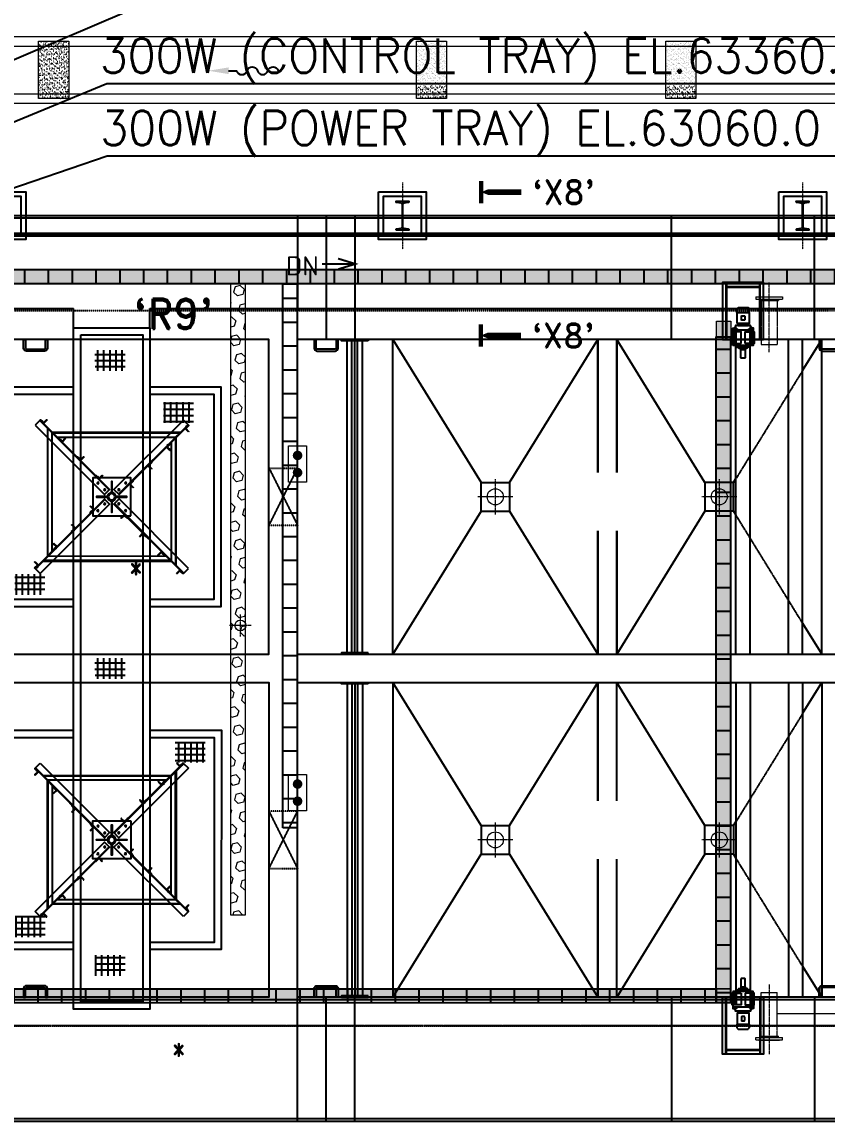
# Model space of a CAD drawing. Header units: inches. Extents: x 8618018 to 8935006, y 2431589 to 2567223.
# Drawn here: x 8685894 to 8694342, y 2495440 to 2506973 of the extents above; entities that cross this region are included whole.
import ezdxf
from ezdxf import colors
from ezdxf.entities.mleader import LeaderData, LeaderLine
from ezdxf.enums import TextEntityAlignment as Align
from ezdxf.math import Vec2, Vec3

# ---------------------------------------------------------------- set-up
doc = ezdxf.new("R2010")
doc.units = ezdxf.units.IN
doc.header["$MEASUREMENT"] = 0
for name, pattern in [('CENTER', [2, 1.25, -0.25, 0.25, -0.25]), ('HIDDEN', [0.375, 0.25, -0.125]), ('PHANTOM', [2.5, 1.25, -0.25, 0.25, -0.25, 0.25, -0.25]), ('PHANTOM2', [1.25, 0.625, -0.125, 0.125, -0.125, 0.125, -0.125])]:
    doc.linetypes.add(name, pattern=pattern)
for name, color, linetype in [('a Text far', 252, 'Continuous'), ('CCT', 4, 'Continuous'), ('Civil', 252, 'Continuous'), ('EQUIPEMENTS', 252, 'Continuous'), ('EXISTING', 252, 'Continuous'), ('HIDDEN', 252, 'HIDDEN'), ('LAY-ROAD CARREGE WAY', 252, 'Continuous'), ('LCS', 4, 'Continuous'), ('MOTOR LOCATION', 3, 'Continuous'), ('shed', 252, 'PHANTOM2'), ('STR', 252, 'Continuous'), ('T', 3, 'Continuous'), ('TEXT', 252, 'Continuous')]:
    doc.layers.add(name, color=color, linetype=linetype)
for name, color, linetype, lineweight in [('CL', 252, 'CENTER', 5), ('DIM', 252, 'Continuous', 13), ('ICT', 6, 'Continuous', 13), ('PCT', 2, 'Continuous', 15), ('PUDDLE', 252, 'Continuous', 5), ('PUDDLE HID', 252, 'HIDDEN', 13), ('Rev', 252, 'Continuous', 0), ('TRENCH', 252, 'Continuous', 13)]:
    doc.layers.add(name, color=color, linetype=linetype, lineweight=lineweight)
doc.styles.add('ISOCPEUR', font='isocpeur.ttf')
doc.styles.add('r-30', font='romans.shx')
doc.styles.add('Roman', font='romans')
doc.styles.get("Standard").update_dxf_attribs({"font": 'arial.ttf'})
doc.styles.add('TIT', font='romand.shx')
pattern_1 = [(270, (-11133577.4, -42298019.78), (250, -1e-13), [])]
pattern_2 = [(360, (53491026.34, -17324426.62), (1e-13, 250), [])]
pattern_3 = [(360, (53495573.8, -17324461), (1e-13, 250), [])]
pattern_4 = [(270, (-8697687.18, -2489175.17), (250, -3e-14), [])]

# ---------------------------------------------------------------- blocks, each defined once
blk = doc.blocks.new('6SORF')
for p, q in [((-1, 5.5), (-1, -5.5)), ((-0.0625, 5.5), (-1, 5.5)), ((-0.0625, 5.5), (-0.0625, -5.5)), ((-1, 3.78), (-1.56, 3.78)), ((-1.56, 3.78), (-1.56, -3.78)), ((-0.0625, 4.25), (0, 4.25)), ((0, 4.25), (0, -4.25)), ((-1, -3.78), (-1.56, -3.78)), ((-0.0625, -4.25), (0, -4.25)), ((-0.0625, -5.5), (-1, -5.5))]:
    blk.add_line(p, q)
blk = doc.blocks.new('AR1')
at = {"color": 252, "const_width": 26.3}
for points in [[(227, 70), (0, 0), (227, -70)], [(0, 0), (440, 0)]]:
    blk.add_lwpolyline(points, dxfattribs=at)
blk = doc.blocks.new('flc agitator tv')
at = {"layer": 'STR'}
h = blk.add_hatch(dxfattribs=at)
h.set_pattern_fill('ANSI37', color=256, scale=20)
h.set_pattern_definition([(45, (3094.39, 3530.423), (-44.9013, 44.9013), []), (135, (3094.39, 3530.423), (-44.9013, -44.9013), [])])
h.paths.add_polyline_path([(-1186, 988), (-963, 1212), (-810, 1058), (-1033, 835)])
h = blk.add_hatch(dxfattribs=at)
h.set_pattern_fill('ANSI37', color=256, scale=20)
h.set_pattern_definition([(45, (3812.68, 2986.63), (-44.9013, 44.9013), []), (135, (3812.68, 2986.63), (-44.9013, -44.9013), [])])
h.paths.add_polyline_path([(-1309, 96), (-1086, 319), (-933, 166), (-1156, -57)])
h = blk.add_hatch(dxfattribs=at)
h.set_pattern_fill('ANSI37', color=256, scale=20)
h.set_pattern_definition([(45, (2252.44, 1181.4), (-44.9013, 44.9013), []), (135, (2252.44, 1181.4), (-44.9013, -44.9013), [])])
h.paths.add_polyline_path([(1071, -77), (1294, 146), (1447, -7), (1224, -230)])
h = blk.add_hatch(dxfattribs=at)
h.set_pattern_fill('ANSI37', color=256, scale=20)
h.set_pattern_definition([(45, (3094.39, 300.384), (-44.9013, 44.9013), []), (135, (3094.39, 300.384), (-44.9013, -44.9013), [])])
h.paths.add_polyline_path([(1098, -1296), (1321, -1072), (1474, -1226), (1251, -1449)])
h = blk.add_hatch(dxfattribs=at)
h.set_pattern_fill('ANSI37', color=256, scale=20)
h.set_pattern_definition([(45, (3934.85, -578.3), (-44.9013, 44.9013), []), (135, (3934.85, -578.3), (-44.9013, -44.9013), [])])
h.paths.add_polyline_path([(1125, -2511), (1348, -2288), (1502, -2441), (1278, -2664)])
h = blk.add_hatch(dxfattribs=at)
h.set_pattern_fill('ANSI37', color=256, scale=20)
h.set_pattern_definition([(45, (2256.606, -2411.816), (-44.9013, 44.9013), []), (135, (2256.606, -2411.816), (-44.9013, -44.9013), [])])
h.paths.add_polyline_path([(3608, -2621), (3832, -2398), (3985, -2551), (3761, -2774)])
h = blk.add_hatch(dxfattribs=at)
h.set_pattern_fill('ANSI37', color=256, scale=20)
h.set_pattern_definition([(45, (3094.39, -2815.45), (-44.9013, 44.9013), []), (135, (3094.39, -2815.45), (-44.9013, -44.9013), [])])
h.paths.add_polyline_path([(3301, -3499), (3525, -3276), (3678, -3429), (3455, -3652)])
for p, q in [((-52, 1075), (-24, 1075)), ((-32, 1100), (-32, 70)), ((909, 37), (-32, 978)), ((-38, 909), (-978, -32)), ((-52, 800), (-24, 800)), ((-52, 525), (-24, 525)), ((-52, 250), (-24, 250)), ((14, 205), (-14, 205)), ((0, 219), (0, 191)), ((0, 119), (0, 91)), ((-219, 0), (-191, 0)), ((-205, 14), (-205, -14)), ((-119, 0), (-91, 0)), ((-105, 14), (-105, -14)), ((-51, 47), (-47, 51)), ((14, 105), (-14, 105)), ((37, -909), (978, 31)), ((47, 51), (51, 47)), ((1100, 31), (70, 31)), ((105, -14), (105, 14)), ((219, 0), (191, 0)), ((205, -14), (205, 14)), ((250, 51), (250, 23)), ((525, 51), (525, 23)), ((800, 51), (800, 23)), ((1075, 51), (1075, 23)), ((-1100, -32), (-70, -32)), ((-1075, -52), (-1075, -24)), ((-909, -38), (31, -978)), ((-800, -52), (-800, -24)), ((-525, -52), (-525, -24)), ((-250, -52), (-250, -24)), ((-47, -51), (-51, -47)), ((-14, -105), (14, -105)), ((0, -119), (0, -91)), ((31, -1100), (31, -70)), ((51, -47), (47, -51)), ((119, 0), (91, 0)), ((-14, -205), (14, -205)), ((0, -219), (0, -191)), ((51, -250), (23, -250)), ((51, -525), (23, -525)), ((51, -800), (23, -800)), ((51, -1075), (23, -1075)), ((2597, -1471), (2569, -1471)), ((2577, -1446), (2577, -2476)), ((1637, -2508), (2577, -1568)), ((2583, -1637), (3523, -2577)), ((2597, -1746), (2569, -1746)), ((2597, -2021), (2569, -2021)), ((2597, -2296), (2569, -2296)), ((2532, -2341), (2560, -2341)), ((2546, -2327), (2546, -2355)), ((1446, -2514), (2476, -2514)), ((1471, -2494), (1471, -2522)), ((2508, -3454), (1568, -2514)), ((1746, -2494), (1746, -2522)), ((2021, -2494), (2021, -2522)), ((2296, -2494), (2296, -2522)), ((2341, -2560), (2341, -2532)), ((2441, -2560), (2441, -2532)), ((2499, -2494), (2494, -2499)), ((2532, -2441), (2560, -2441)), ((2546, -2427), (2546, -2455)), ((2597, -2499), (2593, -2494)), ((2651, -2532), (2651, -2560)), ((2751, -2532), (2751, -2560)), ((2327, -2546), (2355, -2546)), ((2427, -2546), (2455, -2546)), ((2494, -2593), (2499, -2597)), ((3454, -2583), (2514, -3523)), ((2514, -3646), (2514, -2616)), ((2560, -2651), (2532, -2651)), ((2546, -2665), (2546, -2637)), ((2593, -2597), (2597, -2593)), ((3646, -2577), (2616, -2577)), ((2665, -2546), (2637, -2546)), ((2765, -2546), (2737, -2546)), ((2796, -2597), (2796, -2569)), ((3071, -2597), (3071, -2569)), ((3346, -2597), (3346, -2569)), ((3621, -2597), (3621, -2569)), ((2560, -2751), (2532, -2751)), ((2546, -2765), (2546, -2737)), ((2494, -2796), (2522, -2796)), ((2494, -3071), (2522, -3071)), ((2494, -3346), (2522, -3346)), ((2494, -3621), (2522, -3621))]:
    blk.add_line(p, q, dxfattribs=at)
for points in [[(-530, 1096), (0, 1626), (1626, 0), (1096, -530)], [(-477, 1043), (0, 1520), (1520, 0), (1043, -477)], [(530, -1096), (0, -1626), (-1626, 0), (-1096, 530)], [(477, -1043), (0, -1520), (-1520, 0), (-1043, 477)], [(3642, -3076), (4172, -2546), (2546, -919), (2015, -1450)], [(3589, -3023), (4066, -2546), (2546, -1025), (2068, -1503)], [(1450, -2015), (919, -2546), (2546, -4172), (3076, -3642)], [(1503, -2068), (1025, -2546), (2546, -4066), (3023, -3589)]]:
    blk.add_lwpolyline(points, dxfattribs=at)
for points in [[(-972, 1538), (-1538, 972), (3518, -4084), (4084, -3518)], [(-972, 1432), (-1432, 972), (3518, -3977), (3977, -3518)], [(37, 1100), (37, 70), (-38, 70), (-38, 1100)], [(846, 37), (-32, 915), (-32, 986), (917, 37)], [(-38, 846), (-915, -32), (-986, -32), (-38, 917)], [(0, -283), (-283, 0), (0, 283), (283, 0)], [(-1100, 37), (-70, 37), (-70, -38), (-1100, -38)], [(-29, 34), (-34, 29), (-115, 111), (-111, 115)], [(34, 29), (29, 34), (111, 115), (115, 111)], [(37, -846), (915, 31), (986, 31), (37, -917)], [(1100, -38), (70, -38), (70, 37), (1100, 37)], [(-846, -38), (31, -915), (31, -986), (-917, -38)], [(-34, -29), (-29, -34), (-111, -115), (-115, -111)], [(-38, -1100), (-38, -70), (37, -70), (37, -1100)], [(29, -34), (34, -29), (115, -111), (111, -115)], [(2508, -1446), (2508, -2476), (2583, -2476), (2583, -1446)], [(1699, -2508), (2577, -1630), (2577, -1559), (1628, -2508)], [(2583, -1699), (3461, -2577), (3532, -2577), (2583, -1628)], [(2263, -2546), (2546, -2828), (2828, -2546), (2546, -2263)], [(1446, -2583), (2476, -2583), (2476, -2508), (1446, -2508)], [(2508, -3392), (1630, -2514), (1559, -2514), (2508, -3463)], [(2512, -2516), (2516, -2512), (2435, -2431), (2431, -2435)], [(2575, -2512), (2579, -2516), (2660, -2435), (2656, -2431)], [(3646, -2508), (2616, -2508), (2616, -2583), (3646, -2583)], [(2516, -2579), (2512, -2575), (2431, -2656), (2435, -2660)], [(2583, -3646), (2583, -2616), (2508, -2616), (2508, -3646)], [(3392, -2583), (2514, -3461), (2514, -3532), (3463, -2583)], [(2579, -2575), (2575, -2579), (2656, -2660), (2660, -2656)]]:
    blk.add_lwpolyline(points, close=True, dxfattribs=at)
for points in [[(-88, 1050), (-38, 1050), (-38, 1100), (-40, 1100, 0.414214), (-43, 1097), (-43, 1060, -0.414214), (-48, 1055), (-85, 1055, 0.414214), (-88, 1052)], [(-88, 775), (-38, 775), (-38, 825), (-40, 825, 0.414214), (-43, 822), (-43, 785, -0.414214), (-48, 780), (-85, 780, 0.414214), (-88, 777)], [(-88, 500), (-38, 500), (-38, 550), (-40, 550, 0.414214), (-43, 547), (-43, 510, -0.414214), (-48, 505), (-85, 505, 0.414214), (-88, 502)], [(-88, 225), (-38, 225), (-38, 275), (-40, 275, 0.414214), (-43, 272), (-43, 235, -0.414214), (-48, 230), (-85, 230, 0.414214), (-88, 227)], [(225, 87), (225, 37), (275, 37), (275, 39, 0.414214), (272, 42), (235, 42, -0.414214), (230, 47), (230, 84, 0.414214), (227, 87)], [(500, 87), (500, 37), (550, 37), (550, 39, 0.414214), (547, 42), (510, 42, -0.414214), (505, 47), (505, 84, 0.414214), (502, 87)], [(775, 87), (775, 37), (825, 37), (825, 39, 0.414214), (822, 42), (785, 42, -0.414214), (780, 47), (780, 84, 0.414214), (777, 87)], [(1050, 87), (1050, 37), (1100, 37), (1100, 39, 0.414214), (1097, 42), (1060, 42, -0.414214), (1055, 47), (1055, 84, 0.414214), (1052, 87)], [(-1050, -88), (-1050, -38), (-1100, -38), (-1100, -40, 0.414214), (-1097, -43), (-1060, -43, -0.414214), (-1055, -48), (-1055, -85, 0.414214), (-1052, -88)], [(-775, -88), (-775, -38), (-825, -38), (-825, -40, 0.414214), (-822, -43), (-785, -43, -0.414214), (-780, -48), (-780, -85, 0.414214), (-777, -88)], [(-500, -88), (-500, -38), (-550, -38), (-550, -40, 0.414214), (-547, -43), (-510, -43, -0.414214), (-505, -48), (-505, -85, 0.414214), (-502, -88)], [(-225, -88), (-225, -38), (-275, -38), (-275, -40, 0.414214), (-272, -43), (-235, -43, -0.414214), (-230, -48), (-230, -85, 0.414214), (-227, -88)], [(87, -225), (37, -225), (37, -275), (39, -275, 0.414214), (42, -272), (42, -235, -0.414214), (47, -230), (84, -230, 0.414214), (87, -227)], [(87, -500), (37, -500), (37, -550), (39, -550, 0.414214), (42, -547), (42, -510, -0.414214), (47, -505), (84, -505, 0.414214), (87, -502)], [(87, -775), (37, -775), (37, -825), (39, -825, 0.414214), (42, -822), (42, -785, -0.414214), (47, -780), (84, -780, 0.414214), (87, -777)], [(87, -1050), (37, -1050), (37, -1100), (39, -1100, 0.414214), (42, -1097), (42, -1060, -0.414214), (47, -1055), (84, -1055, 0.414214), (87, -1052)], [(2633, -1496), (2583, -1496), (2583, -1446), (2585, -1446, -0.414214), (2588, -1449), (2588, -1486, 0.414214), (2593, -1491), (2630, -1491, -0.414214), (2633, -1494)], [(2633, -1771), (2583, -1771), (2583, -1721), (2585, -1721, -0.414214), (2588, -1724), (2588, -1761, 0.414214), (2593, -1766), (2630, -1766, -0.414214), (2633, -1769)], [(2633, -2046), (2583, -2046), (2583, -1996), (2585, -1996, -0.414214), (2588, -1999), (2588, -2036, 0.414214), (2593, -2041), (2630, -2041, -0.414214), (2633, -2044)], [(2633, -2321), (2583, -2321), (2583, -2271), (2585, -2271, -0.414214), (2588, -2274), (2588, -2311, 0.414214), (2593, -2316), (2630, -2316, -0.414214), (2633, -2319)], [(1496, -2458), (1496, -2508), (1446, -2508), (1446, -2506, -0.414214), (1449, -2503), (1486, -2503, 0.414214), (1491, -2498), (1491, -2461, -0.414214), (1494, -2458)], [(1771, -2458), (1771, -2508), (1721, -2508), (1721, -2506, -0.414214), (1724, -2503), (1761, -2503, 0.414214), (1766, -2498), (1766, -2461, -0.414214), (1769, -2458)], [(2046, -2458), (2046, -2508), (1996, -2508), (1996, -2506, -0.414214), (1999, -2503), (2036, -2503, 0.414214), (2041, -2498), (2041, -2461, -0.414214), (2044, -2458)], [(2321, -2458), (2321, -2508), (2271, -2508), (2271, -2506, -0.414214), (2274, -2503), (2311, -2503, 0.414214), (2316, -2498), (2316, -2461, -0.414214), (2319, -2458)], [(2771, -2633), (2771, -2583), (2821, -2583), (2821, -2585, -0.414214), (2818, -2588), (2781, -2588, 0.414214), (2776, -2593), (2776, -2630, -0.414214), (2773, -2633)], [(3046, -2633), (3046, -2583), (3096, -2583), (3096, -2585, -0.414214), (3093, -2588), (3056, -2588, 0.414214), (3051, -2593), (3051, -2630, -0.414214), (3048, -2633)], [(3321, -2633), (3321, -2583), (3371, -2583), (3371, -2585, -0.414214), (3368, -2588), (3331, -2588, 0.414214), (3326, -2593), (3326, -2630, -0.414214), (3323, -2633)], [(3596, -2633), (3596, -2583), (3646, -2583), (3646, -2585, -0.414214), (3643, -2588), (3606, -2588, 0.414214), (3601, -2593), (3601, -2630, -0.414214), (3598, -2633)], [(2458, -2771), (2508, -2771), (2508, -2821), (2506, -2821, -0.414214), (2503, -2818), (2503, -2781, 0.414214), (2498, -2776), (2461, -2776, -0.414214), (2458, -2773)], [(2458, -3046), (2508, -3046), (2508, -3096), (2506, -3096, -0.414214), (2503, -3093), (2503, -3056, 0.414214), (2498, -3051), (2461, -3051, -0.414214), (2458, -3048)], [(2458, -3321), (2508, -3321), (2508, -3371), (2506, -3371, -0.414214), (2503, -3368), (2503, -3331, 0.414214), (2498, -3326), (2461, -3326, -0.414214), (2458, -3323)], [(2458, -3596), (2508, -3596), (2508, -3646), (2506, -3646, -0.414214), (2503, -3643), (2503, -3606, 0.414214), (2498, -3601), (2461, -3601, -0.414214), (2458, -3598)]]:
    blk.add_lwpolyline(points, format="xyb", close=True, dxfattribs=at)
for centre, radius in [((0, 205), 7.5), ((-205, 0), 7.5), ((-105, 0), 7.5), ((0, 0), 44.5), ((0, 0), 33.2), ((0, 105), 7.5), ((105, 0), 7.5), ((205, 0), 7.5), ((0, -105), 7.5), ((0, -205), 7.5), ((2546, -2341), 7.5), ((2546, -2546), 44.5), ((2546, -2546), 33.2), ((2546, -2441), 7.5), ((2341, -2546), 7.5), ((2441, -2546), 7.5), ((2546, -2651), 7.5), ((2651, -2546), 7.5), ((2751, -2546), 7.5), ((2546, -2751), 7.5)]:
    blk.add_circle(centre, radius, dxfattribs=at)
blk = doc.blocks.new('A$C0ef50524')
at = {"layer": 'STR'}
for p, q in [((474, 3300), (474, 3288)), ((480, 3305), (480, 3283)), ((486, 3300), (486, 3288)), ((520, 3288), (520, 12)), ((570, 3288), (570, 12)), ((600, 3288), (600, 12)), ((630, 3288), (630, 12)), ((680, 3288), (680, 12)), ((714, 3300), (714, 3288)), ((720, 3305), (720, 3283)), ((726, 3300), (726, 3288)), ((474, 0), (474, 12)), ((480, -5), (480, 17)), ((486, 0), (486, 12)), ((714, 0), (714, 12)), ((720, -5), (720, 17)), ((726, 0), (726, 12))]:
    blk.add_line(p, q, dxfattribs=at)
for points in [[(740, 3288), (460, 3288), (460, 3300), (740, 3300)], [(740, 12), (460, 12), (460, 0), (740, 0)]]:
    blk.add_lwpolyline(points, close=True, dxfattribs=at)
blk = doc.blocks.new('COL')
at = {"layer": 'Civil'}
blk.add_lwpolyline([(-250, -250), (250, -250), (250, 250), (-250, 250)], close=True, dxfattribs=at)
at = {"layer": 'CL', "ltscale": 0.25}
for p, q in [((0, -350), (0, 350)), ((-350, 0), (350, 0))]:
    blk.add_line(p, q, dxfattribs=at)
at = {"layer": 'STR'}
blk.add_lwpolyline([(-200, 200), (200, 200), (200, -200), (-200, -200)], close=True, dxfattribs=at)
blk.add_lwpolyline([(-70, 150), (70, 150), (70, 148, -0.414214), (63, 141), (18, 134, 0.414214), (4, 120), (4, -120, 0.414214), (18, -134), (63, -141, -0.414214), (70, -148), (70, -150), (-70, -150), (-70, -148, -0.414214), (-63, -141), (-18, -134, 0.414214), (-4, -120), (-4, 120, 0.414214), (-18, 134), (-63, 141, -0.414214), (-70, 148)], format="xyb", close=True, dxfattribs=at)
blk = doc.blocks.new('A$Cdeb9dded')
at = {"layer": 'shed', "ltscale": 0.2, "xscale": -1, "rotation": 180}
for p in [(-15600, -2350), (-11400, -2350), (-7200, -2350)]:
    blk.add_blockref('COL', p, dxfattribs=at)
blk = doc.blocks.new('FLOW')
at = {"layer": 'Civil'}
blk.add_lwpolyline([(0, 125), (0, 175, -0.747781), (0, 239.8, 0.747781), (0, 304.6, -0.747781), (0, 369.4, 0.747781), (0, 434.2)], format="xyb", dxfattribs=at)
blk.add_solid([(20.8, 125), (-20.8, 125), (0, 0)], dxfattribs=at)
blk = doc.blocks.new('GA CRM')
at = {"layer": 'TRENCH'}
h = blk.add_hatch(dxfattribs=at)
h.set_pattern_fill('AR-SAND', color=256, scale=20)
h.set_pattern_definition([(37.5, (176907.153, -2918.768), (-1.259867, 38.536475), [0, -30.4, 0, -34, 0, -32.5]), (7.5, (176907.153, -2918.77), (35.395534, 56.442921), [0, -16.4, 0, -27.4, 0, -10.5]), (327.5, (176882.553, -2918.768), (62.282837, 0.113181), [0, -10, 0, -36, 0, -47]), (317.5, (176882.553, -2918.77), (60.122532, 17.553511), [0, -5, 0, -23.6, 0, -27])])
h.paths.add_polyline_path([(57987.5, 35430), (58303.4, 35430), (58303.4, 34830), (57987.5, 34830)])
h = blk.add_hatch(dxfattribs=at)
h.set_pattern_fill('AR-SAND', color=256, scale=20)
h.set_pattern_definition([(37.5, (180871.877, -2918.768), (-1.259867, 38.536475), [0, -30.4, 0, -34, 0, -32.5]), (7.5, (180871.877, -2918.77), (35.395534, 56.442921), [0, -16.4, 0, -27.4, 0, -10.5]), (327.5, (180847.277, -2918.768), (62.282837, 0.113181), [0, -10, 0, -36, 0, -47]), (317.5, (180847.277, -2918.77), (60.122532, 17.553511), [0, -5, 0, -23.6, 0, -27])])
h.paths.add_polyline_path([(61952.2, 35430), (62268.1, 35430), (62268.1, 34830), (61952.2, 34830)])
h = blk.add_hatch(dxfattribs=at)
h.set_pattern_fill('AR-SAND', color=256, scale=20)
h.set_pattern_definition([(37.5, (183488.366, -2918.768), (-1.259867, 38.536475), [0, -30.4, 0, -34, 0, -32.5]), (7.5, (183488.366, -2918.77), (35.395534, 56.442921), [0, -16.4, 0, -27.4, 0, -10.5]), (327.5, (183463.766, -2918.768), (62.282837, 0.113181), [0, -10, 0, -36, 0, -47]), (317.5, (183463.766, -2918.77), (60.122532, 17.553511), [0, -5, 0, -23.6, 0, -27])])
h.paths.add_polyline_path([(64568.7, 35430), (64884.6, 35430), (64884.6, 34830), (64568.7, 34830)])
at = {"linetype": 'PHANTOM', "const_width": 50}
blk.add_lwpolyline([(57405, 39700), (74605, 39700), (74605, 33400), (57405, 33400)], close=True, dxfattribs=at)
at = {"layer": 'Civil'}
for p, q in [((69805, 33600), (55705, 33600)), ((60705, 33600), (60705, 32600)), ((61005, 33600), (61005, 32300)), ((61305, 33600), (61305, 32300)), ((64630, 32300), (64630, 33600)), ((66130, 32300), (66130, 33600)), ((60705, 25100), (60705, 32600)), ((67205, 32300), (60705, 32300)), ((61705, 29000), (61705, 32300)), ((61705, 32300), (62630, 30800)), ((62930, 30800), (63855, 32300)), ((63855, 30905.1), (63855, 32300)), ((63855, 32300), (63855, 30905.1)), ((64055, 32300), (64055, 30905.1)), ((64980, 30800), (64055, 32300)), ((64055, 30905.1), (64055, 32300)), ((65305, 29000), (65305, 32300)), ((65455, 29000), (65455, 32300)), ((65855, 29000), (65855, 32300)), ((66005, 29000), (66005, 32300)), ((66005, 31975.7), (66205, 32300)), ((66205, 29000), (66205, 32300)), ((62630, 30500), (62630, 30800)), ((62630, 30800), (62930, 30800)), ((62930, 30800), (62930, 30500)), ((64980, 30800), (64980, 30500)), ((65280, 30800), (64980, 30800)), ((65280, 30800), (65305, 30840.5)), ((65280, 30500), (65280, 30800)), ((62630, 30500), (61705, 29000)), ((62630, 30500), (62930, 30500)), ((62930, 30500), (63855, 29000)), ((64980, 30500), (64055, 29000)), ((65280, 30500), (64980, 30500)), ((65280, 30500), (65305, 30459.5)), ((63855, 29000), (63855, 30293.5)), ((63855, 30293.5), (63855, 29000)), ((64055, 30293.5), (64055, 29000)), ((64055, 29000), (64055, 30293.5)), ((66005, 29324.3), (66205, 29000)), ((60705, 29000), (67205, 29000)), ((60705, 28700), (67205, 28700)), ((62630, 27200), (61705, 28700)), ((61705, 28700), (61705, 25400)), ((62930, 27200), (63855, 28700)), ((63855, 28700), (63855, 27459.2)), ((63855, 27459.2), (63855, 28700)), ((64055, 27459.2), (64055, 28700)), ((64980, 27200), (64055, 28700)), ((65305, 28700), (65305, 25400)), ((65455, 28700), (65455, 25400)), ((65855, 28700), (65855, 25400)), ((66005, 28700), (66005, 25400)), ((66005, 28375.7), (66205, 28700)), ((66205, 28700), (66205, 25400)), ((65280, 27200), (65305, 27240.5)), ((62630, 27200), (62630, 26900)), ((62630, 27200), (62930, 27200)), ((62930, 26900), (62930, 27200)), ((64980, 26900), (64980, 27200)), ((65280, 27200), (64980, 27200)), ((65280, 27200), (65280, 26900)), ((61705, 25400), (62630, 26900)), ((62630, 26900), (62930, 26900)), ((62930, 26900), (63855, 25400)), ((64980, 26900), (64055, 25400)), ((65280, 26900), (64980, 26900)), ((65280, 26900), (65305, 26859.5)), ((63855, 26847.6), (63855, 25400)), ((63855, 25400), (63855, 26847.6)), ((64055, 25400), (64055, 26847.6)), ((66005, 25724.3), (66205, 25400)), ((67205, 25400), (60705, 25400)), ((61005, 24100), (61005, 25400)), ((61305, 24100), (61305, 25400)), ((64630, 25400), (64630, 24100)), ((66130, 25400), (66130, 24100)), ((60705, 24100), (60705, 25100)), ((38705, 24100), (68805, 24100))]:
    blk.add_line(p, q, dxfattribs=at)
for points in [[(57105, 29000), (60405, 29000), (60405, 32300), (57105, 32300)], [(57105, 28700), (60405, 28700), (60405, 25400), (57105, 25400)]]:
    blk.add_lwpolyline(points, close=True, dxfattribs=at)
at = {"layer": 'CL', "ltscale": 10}
for p, q in [((65655, 32166.8), (65655, 32900.6)), ((62780, 30834.1), (62780, 30465.8)), ((65130, 30834.1), (65130, 30465.8)), ((62964.2, 30650), (62595.9, 30650)), ((65314.2, 30650), (64945.9, 30650)), ((60105, 29185.7), (60105, 29414.3)), ((60219.3, 29300), (59990.7, 29300)), ((62780, 27234.1), (62780, 26865.8)), ((65130, 27234.1), (65130, 26865.8)), ((62964.2, 27050), (62595.9, 27050)), ((65314.2, 27050), (64945.9, 27050)), ((65655, 25533.2), (65655, 24799.4))]:
    blk.add_line(p, q, dxfattribs=at)
at = {"layer": 'EQUIPEMENTS', "ltscale": 0.1}
for points in [[(58080, 32300), (58080, 32210, -0.4142136), (58050, 32180), (57860, 32180, -0.4142136), (57830, 32210), (57830, 32300), (57850, 32300), (57850, 32210, 0.4142136), (57860, 32200), (58050, 32200, 0.4142136), (58060, 32210), (58060, 32300), (58080, 32300)], [(60880, 32300), (60880, 32210, 0.4142136), (60910, 32180), (61100, 32180, 0.4142136), (61130, 32210), (61130, 32300), (61110, 32300), (61110, 32210, -0.4142136), (61100, 32200), (60910, 32200, -0.4142136), (60900, 32210), (60900, 32300), (60880, 32300)], [(66180, 32300), (66180, 32210, 0.4142136), (66210, 32180), (66400, 32180, 0.4142136), (66430, 32210), (66430, 32300), (66410, 32300), (66410, 32210, -0.4142136), (66400, 32200), (66210, 32200, -0.4142136), (66200, 32210), (66200, 32300), (66180, 32300)], [(58080, 25400), (58080, 25490, 0.4142136), (58050, 25520), (57860, 25520, 0.4142136), (57830, 25490), (57830, 25400), (57850, 25400), (57850, 25490, -0.4142136), (57860, 25500), (58050, 25500, -0.4142136), (58060, 25490), (58060, 25400), (58080, 25400)], [(60880, 25400), (60880, 25490, -0.4142136), (60910, 25520), (61100, 25520, -0.4142136), (61130, 25490), (61130, 25400), (61110, 25400), (61110, 25490, 0.4142136), (61100, 25500), (60910, 25500, 0.4142136), (60900, 25490), (60900, 25400), (60880, 25400)], [(66180, 25400), (66180, 25490, -0.4142136), (66210, 25520), (66400, 25520, -0.4142136), (66430, 25490), (66430, 25400), (66410, 25400), (66410, 25490, 0.4142136), (66400, 25500), (66210, 25500, 0.4142136), (66200, 25490), (66200, 25400), (66180, 25400)]]:
    blk.add_lwpolyline(points, format="xyb", dxfattribs=at)
at = {"layer": 'HIDDEN', "ltscale": 0.75}
for p, q in [((68805, 32600), (56805, 32600)), ((66005, 31975.7), (65305, 30840.5)), ((60405, 30950), (60705, 30950)), ((60405, 30950), (60705, 30350)), ((60405, 30350), (60705, 30950)), ((66005, 29324.3), (65305, 30459.5)), ((60705, 30350), (60405, 30350)), ((66005, 28375.7), (65305, 27240.5)), ((60705, 27349.8), (60405, 27349.8)), ((60405, 27349.8), (60705, 26749.8)), ((60405, 26749.8), (60705, 27349.8)), ((66005, 25724.3), (65305, 26859.5)), ((60405, 26749.8), (60705, 26749.8)), ((56805, 25100), (68805, 25100))]:
    blk.add_line(p, q, dxfattribs=at)
at = {"layer": 'HIDDEN'}
blk.add_line((72205, 25100), (39005, 25100), dxfattribs=at)
at = {"layer": 'LAY-ROAD CARREGE WAY', "color": 252}
for p, q in [((69780, 33575), (55730, 33575)), ((57080, 32625), (58355, 32625)), ((58355, 32425), (58355, 32625)), ((59155, 32625), (67230, 32625)), ((59155, 32425), (59155, 32625)), ((56830, 25375), (67230, 25375)), ((38729.3, 24125), (68780, 24125))]:
    blk.add_line(p, q, dxfattribs=at)
at = {"layer": 'PUDDLE'}
for p, q in [((65570.9, 32300), (65570.9, 32250)), ((65739.2, 32300), (65739.2, 32250)), ((65570.9, 32250), (65739.2, 32250)), ((65570.9, 25450), (65739.2, 25450)), ((65570.9, 25400), (65570.9, 25450)), ((65739.2, 25400), (65739.2, 25450))]:
    blk.add_line(p, q, dxfattribs=at)
for centre, radius in [((62780, 30650), 84.2), ((65130, 30650), 84.2), ((60105, 29300), 57.2), ((62780, 27050), 84.2), ((65130, 27050), 84.2)]:
    blk.add_circle(centre, radius, dxfattribs=at)
at = {"layer": 'PUDDLE HID'}
for p, q in [((65570.9, 32710.4), (65570.9, 32300)), ((65739.2, 32710.4), (65739.2, 32300)), ((65570.9, 24989.6), (65570.9, 25400)), ((65739.2, 24989.6), (65739.2, 25400))]:
    blk.add_line(p, q, dxfattribs=at)
at = {"layer": 'STR'}
for p, q in [((65199, 32900), (65199, 32300)), ((65205, 32900), (65205, 32300)), ((65555, 32300), (65555, 32900)), ((65561, 32300), (65561, 32900)), ((65205, 32856), (65555, 32856)), ((65205, 32850), (65555, 32850)), ((65315, 32623.3), (65327.5, 32635.8)), ((65315, 32585.1), (65315, 32623.3)), ((65315, 32585.1), (65445, 32585.1)), ((65327.5, 32635.8), (65432.5, 32635.8)), ((65445, 32623.3), (65432.5, 32635.8)), ((65445, 32585.1), (65445, 32623.3)), ((65199, 24800), (65199, 25400)), ((65205, 24800), (65205, 25400)), ((65555, 25400), (65555, 24800)), ((65561, 25400), (65561, 24800)), ((65315, 25114.9), (65445, 25114.9)), ((65315, 25114.9), (65315, 25076.7)), ((65315, 25076.7), (65327.5, 25064.2)), ((65327.5, 25064.2), (65432.5, 25064.2)), ((65445, 25076.7), (65432.5, 25064.2)), ((65445, 25114.9), (65445, 25076.7)), ((65205, 24850), (65555, 24850)), ((65205, 24844), (65555, 24844))]:
    blk.add_line(p, q, dxfattribs=at)
for points in [[(65165, 32300), (65595, 32300), (65595, 32900), (65165, 32900), (65165, 32300), (65165, 32300)], [(65271.4, 32380.2), (65271.4, 32418.2), (65301.3, 32418.2)], [(65291.9, 32418.2), (65291.9, 32429.9), (65301.3, 32429.9)], [(65433.1, 32400.7), (65458.7, 32418.2), (65458.7, 32445.9), (65301.3, 32445.9), (65301.3, 32418.2), (65326.9, 32400.7)], [(65468.1, 32418.2), (65468.1, 32429.9), (65458.7, 32429.9)], [(65488.6, 32380.2), (65488.6, 32418.2), (65458.7, 32418.2)], [(65315.8, 32239.3), (65315.8, 32221.8), (65407, 32221.8)], [(65336.4, 32221.8), (65336.4, 32210.1), (65407, 32210.1)], [(65444.2, 32239.3), (65444.2, 32221.8), (65353.1, 32221.8)], [(65423.6, 32221.8), (65423.6, 32210.1), (65353.1, 32210.1)], [(65403.8, 32210.1), (65403.8, 32195), (65356.2, 32195), (65356.2, 32210.1)], [(65336.4, 25478.2), (65336.4, 25489.9), (65407, 25489.9)], [(65423.6, 25478.2), (65423.6, 25489.9), (65353.1, 25489.9)], [(65403.8, 25489.9), (65403.8, 25505), (65356.2, 25505), (65356.2, 25489.9)], [(65165, 25400), (65595, 25400), (65595, 24800), (65165, 24800), (65165, 25400), (65165, 25400)], [(65315.8, 25460.7), (65315.8, 25478.2), (65407, 25478.2)], [(65444.2, 25460.7), (65444.2, 25478.2), (65353.1, 25478.2)], [(65271.4, 25319.8), (65271.4, 25281.8), (65301.3, 25281.8)], [(65291.9, 25281.8), (65291.9, 25270.1), (65301.3, 25270.1)], [(65433.1, 25299.3), (65458.7, 25281.8), (65458.7, 25254.1), (65301.3, 25254.1), (65301.3, 25281.8), (65326.9, 25299.3)], [(65488.6, 25319.8), (65488.6, 25281.8), (65458.7, 25281.8)], [(65468.1, 25281.8), (65468.1, 25270.1), (65458.7, 25270.1)]]:
    blk.add_lwpolyline(points, dxfattribs=at)
for points in [[(65316.3, 32468.2), (65316.3, 32585.1), (65443.7, 32585.1), (65443.7, 32468.2)], [(65435.7, 32445.9), (65435.7, 32468.2), (65324.3, 32468.2), (65324.3, 32445.9)], [(65358.4, 32259.8), (65358.4, 32380.2), (65264.6, 32380.2), (65264.6, 32259.8)], [(65273.5, 32239.3), (65273.5, 32400.7), (65486.5, 32400.7), (65486.5, 32239.3)], [(65294.2, 32259.8), (65294.2, 32380.2), (65284.4, 32380.2), (65284.4, 32259.8)], [(65306.3, 32259.8), (65306.3, 32380.2), (65296.6, 32380.2), (65296.6, 32259.8)], [(65401.6, 32259.8), (65401.6, 32380.2), (65495.4, 32380.2), (65495.4, 32259.8)], [(65453.7, 32259.8), (65453.7, 32380.2), (65463.4, 32380.2), (65463.4, 32259.8)], [(65465.8, 32259.8), (65465.8, 32380.2), (65475.6, 32380.2), (65475.6, 32259.8)], [(65357.5, 32108), (65357.5, 32195), (65402.5, 32195), (65402.5, 32108), (65399.5, 32105), (65360.5, 32105)], [(65357.5, 25592), (65357.5, 25505), (65402.5, 25505), (65402.5, 25592), (65399.5, 25595), (65360.5, 25595)], [(65358.4, 25440.2), (65358.4, 25319.8), (65264.6, 25319.8), (65264.6, 25440.2)], [(65273.5, 25460.7), (65273.5, 25299.3), (65486.5, 25299.3), (65486.5, 25460.7)], [(65294.2, 25440.2), (65294.2, 25319.8), (65284.4, 25319.8), (65284.4, 25440.2)], [(65306.3, 25440.2), (65306.3, 25319.8), (65296.6, 25319.8), (65296.6, 25440.2)], [(65401.6, 25440.2), (65401.6, 25319.8), (65495.4, 25319.8), (65495.4, 25440.2)], [(65453.7, 25440.2), (65453.7, 25319.8), (65463.4, 25319.8), (65463.4, 25440.2)], [(65465.8, 25440.2), (65465.8, 25319.8), (65475.6, 25319.8), (65475.6, 25440.2)], [(65316.3, 25231.8), (65316.3, 25114.9), (65443.7, 25114.9), (65443.7, 25231.8)], [(65435.7, 25254.1), (65435.7, 25231.8), (65324.3, 25231.8), (65324.3, 25254.1)]]:
    blk.add_lwpolyline(points, close=True, dxfattribs=at)
for points in [[(65363.2, 32508.6), (65363.2, 32545.2, -0.4142136), (65368.2, 32550.2), (65391.8, 32550.2, -0.4142136), (65396.8, 32545.2), (65396.8, 32508.6, -0.4142136), (65391.8, 32503.6), (65368.2, 32503.6, -0.4142136)], [(65363.2, 25191.4), (65363.2, 25154.8, 0.4142136), (65368.2, 25149.8), (65391.8, 25149.8, 0.4142136), (65396.8, 25154.8), (65396.8, 25191.4, 0.4142136), (65391.8, 25196.4), (65368.2, 25196.4, 0.4142136)]]:
    blk.add_lwpolyline(points, format="xyb", close=True, dxfattribs=at)
at = {"layer": 'TRENCH'}
for p, q in [((56505, 35480), (73917.5, 35480)), ((56405, 35380), (73817.5, 35380)), ((56605, 34880), (68655, 34880)), ((56705, 34780), (68555, 34780))]:
    blk.add_line(p, q, dxfattribs=at)
for points in [[(57987.5, 35430), (58303.4, 35430), (58303.4, 34830), (57987.5, 34830)], [(61952.2, 35430), (62268.1, 35430), (62268.1, 34830), (61952.2, 34830)], [(64568.7, 35430), (64884.6, 35430), (64884.6, 34830), (64568.7, 34830)]]:
    blk.add_lwpolyline(points, close=True, dxfattribs=at)
at = {"layer": 'DIM', "color": 7, "xscale": -0.8, "yscale": 0.8, "zscale": 0.8}
blk.add_blockref('AR1', (61311.8, 33093.7), dxfattribs=at)
at = {"layer": 'EXISTING', "xscale": -1.6875, "yscale": 1.6875, "zscale": 1.6875, "rotation": 269.9999999999606}
blk.add_blockref('FLOW', (59769.9, 35121), dxfattribs=at)
at = {"layer": 'PUDDLE HID', "yscale": 25.4, "zscale": 25.4}
for p, xscale, rotation in [((65655, 32750), 25.4, 90.00000000000001), ((65655, 24950), -25.4, 90)]:
    blk.add_blockref('6SORF', p, dxfattribs=dict(at, xscale=xscale, rotation=rotation))
at = {"layer": 'Rev'}
blk.add_blockref('A$Cdeb9dded', (73205, 35949.8), dxfattribs=at)
at = {"layer": 'STR', "xscale": -1}
for name, p, rotation in [('flc agitator tv', (58755, 30650), 44.99999999999976), ('A$C0ef50524', (60705, 32300), 180)]:
    blk.add_blockref(name, p, dxfattribs=dict(at, rotation=rotation))
at = {"layer": 'STR'}
blk.add_blockref('A$C0ef50524', (60705, 25400), dxfattribs=at)
at = {"layer": 'TEXT', "style": 'ISOCPEUR'}
blk.add_text('DN', height=200, dxfattribs=at).set_placement((60583.1, 33073.3), align=Align.MIDDLE_LEFT)
at = {"layer": 'TEXT', "color": 252, "style": 'ISOCPEUR'}
for p in [(59119.5, 29802.8), (59568.5, 24750.9)]:
    blk.add_text('*', height=280, rotation=90, dxfattribs=at).set_placement(p)
blk = doc.blocks.new('LCS')
at = {"layer": 'T', "color": 4, "lineweight": 0}
blk.add_lwpolyline([(-590, 295), (-210, 295), (-210, 105), (-590, 105)], close=True, dxfattribs=at)
at = {"layer": 'T', "color": 4, "const_width": 50}
for points in [[(-515, 200, 1), (-465, 200, 1)], [(-335, 200, 1), (-285, 200, 1)]]:
    blk.add_lwpolyline(points, format="xyb", close=True, dxfattribs=at)
at = {"layer": 'MOTOR LOCATION', "color": 4, "style": 'Roman'}
blk.add_attdef('XXX', (246, 103), '', height=240, dxfattribs=at)

msp = doc.modelspace()

# ---------------------------------------------------------------- block references
at = {"color": 252}
msp.add_blockref('GA CRM', (8628081, 2471340), dxfattribs=at)

# ---------------------------------------------------------------- next in the draw order: hatches: boundary and pattern name
at = {"layer": 'CCT'}
h = msp.add_hatch(dxfattribs=at)
h.set_pattern_fill('ANSI31', color=256, scale=2000, angle=585, style=0)
h.set_pattern_definition(pattern_1)
h.paths.add_polyline_path([(8695461, 2504224.9), (8695461, 2504374.9), (8684461, 2504375.5), (8684461, 2504225.5)])
h = msp.add_hatch(dxfattribs=at)
h.set_pattern_fill('ANSI31', color=256, scale=2000, angle=675, style=0)
h.set_pattern_definition(pattern_2)
h.paths.add_polyline_path([(8688781.6, 2504225.3), (8688631.6, 2504225.3), (8688631.1, 2498515), (8688781.1, 2498515)])
h = msp.add_hatch(dxfattribs=at)
h.set_pattern_fill('ANSI31', color=256, scale=2000, angle=675, style=0)
h.set_pattern_definition(pattern_3)
h.paths.add_polyline_path([(8693329.1, 2503668), (8693179.1, 2503668), (8693178.5, 2496680.9), (8693328.5, 2496680.9)])
h = msp.add_hatch(dxfattribs=at)
h.set_pattern_fill('ANSI31', color=256, scale=2000, angle=225, style=0)
h.set_pattern_definition(pattern_4)
h.paths.add_polyline_path([(8693178.6, 2496828.5), (8681106, 2496827.2), (8681106, 2496679.7), (8692452.3, 2496681), (8693178.6, 2496678.5)])
at = {"layer": 'ICT', "transparency": 33554661}
h = msp.add_hatch(dxfattribs=at)
h.set_pattern_fill('HEX', color=256, scale=450, angle=100, style=0)
h.paths.add_polyline_path([(8698086, 2504375.5), (8684461, 2504375.5), (8684461, 2504225.5), (8698086, 2504225.5)])
at = {"layer": 'ICT'}
h = msp.add_hatch(dxfattribs=at)
h.set_pattern_fill('HEX', color=256, scale=18, angle=135, style=0)
h.set_pattern_definition([(135, (11192459.94, -5977289.14), (-69.9941694, -69.9941694), [57.15, -114.3]), (255, (11192459.94, -5977289.14), (95.6138135, -25.6196441), [57.15, -114.3]), (195, (11192419.53, -5977248.73), (25.6196441, -95.6138135), [57.15, -114.3])])
h.paths.add_polyline_path([(8688084.5, 2497599), (8688234.5, 2497599), (8688234.5, 2504225), (8688084.5, 2504225)])
at = {"layer": 'ICT', "transparency": 33554661}
h = msp.add_hatch(dxfattribs=at)
h.set_pattern_fill('HEX', color=256, scale=450, angle=100, style=0)
h.set_pattern_definition([(100, (-8717129.58, -2475215.07), (-95.94770984, -16.91817), [56.25, -112.5]), (220, (-8717129.58, -2475215.07), (62.6254199, -74.63406917), [56.25, -112.5]), (160, (-8717139.34, -2475159.67), (-33.32228993, -91.55223915), [56.25, -112.5])])
h.paths.add_polyline_path([(8693331, 2503833.4), (8693181, 2503833.4), (8693181, 2496828.4), (8693331, 2496828.4)])
h.paths.add_polyline_path([(8693331, 2496828.4), (8681356, 2496828.4), (8681356, 2496678.4), (8693331, 2496678.4)])
at = {"layer": 'PCT'}
h = msp.add_hatch(dxfattribs=at)
h.set_pattern_fill('ANSI31', color=256, scale=2000, angle=585, style=0)
h.set_pattern_definition(pattern_1)
h.paths.add_polyline_path([(8695461, 2504224.9), (8695461, 2504374.9), (8684461, 2504375.5), (8684461, 2504225.5)])
h = msp.add_hatch(dxfattribs=at)
h.set_pattern_fill('ANSI31', color=256, scale=2000, angle=675, style=0)
h.set_pattern_definition(pattern_2)
h.paths.add_polyline_path([(8688781.6, 2504225.3), (8688631.6, 2504225.3), (8688631.1, 2498515), (8688781.1, 2498515)])
h = msp.add_hatch(dxfattribs=at)
h.set_pattern_fill('ANSI31', color=256, scale=2000, angle=675, style=0)
h.set_pattern_definition(pattern_3)
h.paths.add_polyline_path([(8693329.1, 2503668), (8693179.1, 2503668), (8693178.5, 2496680.9), (8693328.5, 2496680.9)])
h = msp.add_hatch(dxfattribs=at)
h.set_pattern_fill('ANSI31', color=256, scale=2000, angle=225, style=0)
h.set_pattern_definition(pattern_4)
h.paths.add_polyline_path([(8693178.6, 2496828.5), (8680856, 2496827.2), (8680856, 2496679.7), (8692452.3, 2496681), (8693178.6, 2496678.5)])

# ---------------------------------------------------------------- next in the draw order: linework, layer by layer
at = {"layer": 'a Text far', "color": 3}
for points in [[(8690712.7, 2505187.3, 0, 205.1, 0), (8690966.1, 2505187.3, 61.5, 61.5, 0), (8691135.1, 2505187.3, 61.5, 61.5, 0)], [(8690708.2, 2503682.4, 0, 205.1, 0), (8690961.6, 2503682.4, 61.5, 61.5, 0), (8691130.6, 2503682.4, 61.5, 61.5, 0)]]:
    msp.add_lwpolyline(points, format="xyseb", dxfattribs=at)
at = {"layer": 'a Text far', "color": 3, "const_width": 46.7}
for points in [[(8690712.7, 2505070.6), (8690712.7, 2505303.9)], [(8690708.2, 2503565.7), (8690708.2, 2503799.1)]]:
    msp.add_lwpolyline(points, dxfattribs=at)
at = {"layer": 'CCT'}
for points in [[(8684461, 2504375.5), (8695461, 2504374.9), (8695461, 2504224.9), (8684461, 2504225.5)], [(8688631.1, 2498515), (8688631.6, 2504225.3), (8688781.6, 2504225.3), (8688781.1, 2498515)], [(8693178.5, 2496680.9), (8693179.1, 2503668), (8693329.1, 2503668), (8693328.5, 2496680.9)]]:
    msp.add_lwpolyline(points, close=True, dxfattribs=at)
at = {"layer": 'CCT', "elevation": 69321.1}
msp.add_lwpolyline([(8681106, 2496828.4), (8693178.6, 2496828.5), (8693178.6, 2496678.5), (8681106, 2496678.4)], close=True, dxfattribs=at)
at = {"layer": 'ICT'}
for points in [[(8684461, 2504375.5), (8698086, 2504374.9), (8698086, 2504224.9), (8684461, 2504225.5)], [(8688084.5, 2497599), (8688085, 2504225), (8688235, 2504225), (8688234.5, 2497599)], [(8695074, 2496565), (8693820.2, 2496565.5), (8693820.2, 2496715.5), (8695074, 2496715)]]:
    msp.add_lwpolyline(points, close=True, dxfattribs=at)
at = {"layer": 'ICT', "transparency": 33554661}
for points in [[(8693331.1, 2496828.4), (8693181, 2496828.4), (8693181, 2503833.4), (8693331.1, 2503833.4)], [(8681356, 2496828.4), (8693331.1, 2496828.4), (8693331.1, 2496678.4), (8681356, 2496678.4)]]:
    msp.add_lwpolyline(points, close=True, dxfattribs=at)
at = {"layer": 'PCT'}
for points in [[(8684461, 2504375.5), (8695461, 2504374.9), (8695461, 2504224.9), (8684461, 2504225.5)], [(8688631.1, 2498515), (8688631.6, 2504225.3), (8688781.6, 2504225.3), (8688781.1, 2498515)], [(8693178.5, 2496680.9), (8693179.1, 2503668), (8693329.1, 2503668), (8693328.5, 2496680.9)]]:
    msp.add_lwpolyline(points, close=True, dxfattribs=at)
at = {"layer": 'PCT', "elevation": 69321.1}
msp.add_lwpolyline([(8680856, 2496828.4), (8693178.6, 2496828.5), (8693178.6, 2496678.5), (8680856, 2496678.4)], close=True, dxfattribs=at)

# ---------------------------------------------------------------- next in the draw order: block references
at = {"layer": 'LCS', "rotation": 270}
for p in [(8688586, 2501933.9, 58979), (8688586, 2498485.9, 58979)]:
    msp.add_blockref('LCS', p, dxfattribs=at)

# ---------------------------------------------------------------- next in the draw order: texts
at = {"layer": 'CCT', "lineweight": 0, "style": 'r-30', "width": 0.95}
msp.add_text('300W (CONTROL TRAY) EL.63360.0', height=360, dxfattribs=at).set_placement((8686711.3, 2506439.3, 7612.9))
at = {"layer": 'PCT', "lineweight": 0, "style": 'r-30', "width": 0.95}
msp.add_text('300W (POWER TRAY) EL.63060.0', height=360, dxfattribs=at).set_placement((8686716.1, 2505681.4, 7612.9))
at = {"layer": 'TEXT', "color": 3, "style": 'TIT'}
for s, height, p in [("`X8'", 250, (8691247.1, 2505062)), ("`R9'", 316.25, (8687063.5, 2503751.2)), ("`X8'", 250, (8691242.6, 2503557.1))]:
    msp.add_text(s, height=height, dxfattribs=at).set_placement(p)

# ---------------------------------------------------------------- next in the draw order: leaders
at = {"layer": 'CCT', "lineweight": 0}
ml = msp.add_multileader_mtext('Standard', dxfattribs=at)
ml.set_content('', color=256)
ml.set_leader_properties()
ml.build(insert=Vec2(0, 0))
ml.multileader.update_dxf_attribs({"text_right_attachment_type": 6, "dogleg_length": 1700, "arrow_head_size": 480})
ctx = ml.context
ctx.base_point, ctx.char_height, ctx.arrow_head_size, ctx.landing_gap_size, ctx.plane_origin = Vec3(8695832.5, 2506326.3, 7612.9), 0.432, 480, 0.216, Vec3(8685183.3, 2503549.3, 7612.9)
ctx.right_attachment, ctx.text_align_type = 6, 2
notes = []
notes.append((ctx, [(0, (1, 1, 0), (8686782.9, 2506326.3, 7612.9), (1, 0), 9049.6, [(0, [(8684461, 2505367.2, 7612.9)], 0, [])])]))
ctx.mtext.insert, ctx.mtext.text_direction, ctx.mtext.rotation, ctx.mtext.alignment, ctx.mtext.flow_direction = Vec3(8695832.8, 2506326.1, 7612.9), Vec3(-1, 0), 3.1415927, 3, 5
at = {"layer": 'ICT', "color": 6, "lineweight": 0}
ml = msp.add_multileader_mtext('Standard', dxfattribs=at)
ml.set_content('', color=6)
ml.set_leader_properties()
ml.build(insert=Vec2(0, 0))
ml.multileader.update_dxf_attribs({"text_right_attachment_type": 6, "dogleg_length": 8349.3, "arrow_head_size": 480})
ctx = ml.context
ctx.base_point, ctx.char_height, ctx.arrow_head_size, ctx.landing_gap_size, ctx.plane_origin = Vec3(8696692.4, 2507084.2, 7612.9), 0.432, 480, 0.216, Vec3(8685183.3, 2504307.3, 7612.9)
ctx.right_attachment, ctx.text_align_type = 6, 2
notes.append((ctx, [(0, (1, 1, 0), (8686990.8, 2507084.2, 7612.9), (1, 0), 9701.6, [(0, [(8684461, 2506004.6, 7612.9)], 0, [])])]))
ctx.mtext.insert, ctx.mtext.text_direction, ctx.mtext.rotation, ctx.mtext.alignment, ctx.mtext.flow_direction = Vec3(8696692.6, 2507084, 7612.9), Vec3(-1, 0), 3.1415927, 3, 5
at = {"layer": 'PCT', "lineweight": 0}
ml = msp.add_multileader_mtext('Standard', dxfattribs=at)
ml.set_content('', color=256)
ml.set_leader_properties()
ml.build(insert=Vec2(0, 0))
ml.multileader.update_dxf_attribs({"text_right_attachment_type": 6, "dogleg_length": 8735, "arrow_head_size": 480})
ctx = ml.context
ctx.base_point, ctx.char_height, ctx.arrow_head_size, ctx.landing_gap_size, ctx.plane_origin = Vec3(8695407.9, 2505568.4, 7612.9), 9.6, 480, 4.8, Vec3(8685188.1, 2502791.4, 7612.9)
ctx.right_attachment = 6
notes.append((ctx, [(0, (1, 1, 0), (8686788.2, 2505568.4, 7612.9), (1, 0), 8619.8, [(0, [(8684461, 2504771.6, 7612.9)], 0, [])])]))
ctx.mtext.insert, ctx.mtext.text_direction, ctx.mtext.rotation, ctx.mtext.flow_direction = Vec3(8695412.7, 2505563.6, 7612.9), Vec3(-1, 0), 3.1415927, 5
for ctx, leaders in notes:
    for number, flags, end, landing, length, lines in leaders:
        leader = LeaderData()
        leader.index, (leader.has_last_leader_line, leader.has_dogleg_vector, leader.attachment_direction) = number, flags
        leader.last_leader_point, leader.dogleg_vector, leader.dogleg_length = Vec3(end), Vec3(landing), length
        for number, points, colour, breaks in lines:
            line = LeaderLine()
            line.index, line.vertices, line.color, line.breaks = number, Vec3.list(points), colors.encode_raw_color(colour), breaks
            leader.lines.append(line)
        ctx.leaders.append(leader)

doc.saveas('drawing.dxf')
